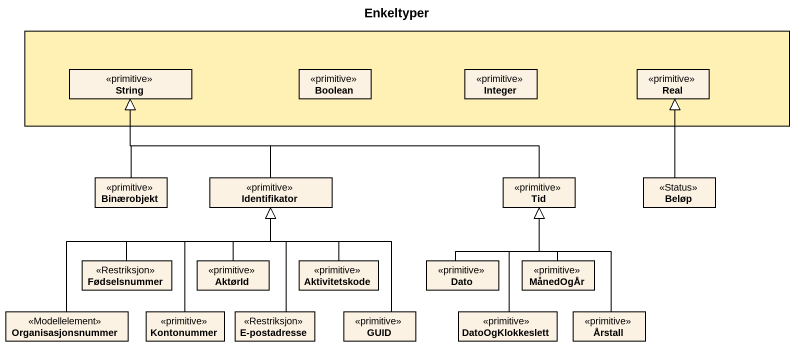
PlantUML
@startuml
title Enkeltyper
hide circle
hide empty members
rectangle " " as rectangle1 #FFF0B4 {
  class String <<primitive>>
  class Boolean <<primitive>>
  class Integer <<primitive>>
  class Real <<primitive>>
}
class Binærobjekt <<primitive>>
class Identifikator <<primitive>>
class Tid <<primitive>>
class Beløp <<Status>>
class Fødselsnummer <<Restriksjon>>
class AktørId <<primitive>>
class Aktivitetskode <<primitive>>
class Dato <<primitive>>
class MånedOgÅr <<primitive>>
class Organisasjonsnummer <<Modellelement>>
class Kontonummer <<primitive>>
class "E-postadresse" as E_postadresse <<Restriksjon>>
class GUID <<primitive>>
class DatoOgKlokkeslett <<primitive>>
class Årstall <<primitive>>
Binærobjekt -up-|> String
Identifikator -up-|> String
Tid -left-|> String
Beløp -up-|> Real
Fødselsnummer -right-|> Identifikator
AktørId -up-|> Identifikator
Aktivitetskode -up-|> Identifikator
Dato -up-|> Tid
MånedOgÅr -up-|> Tid
Organisasjonsnummer -up-|> Identifikator
Kontonummer -up-|> Identifikator
E_postadresse -up-|> Identifikator
GUID -up-|> Identifikator
DatoOgKlokkeslett -up-|> Tid
Årstall -up-|> Tid
@enduml
